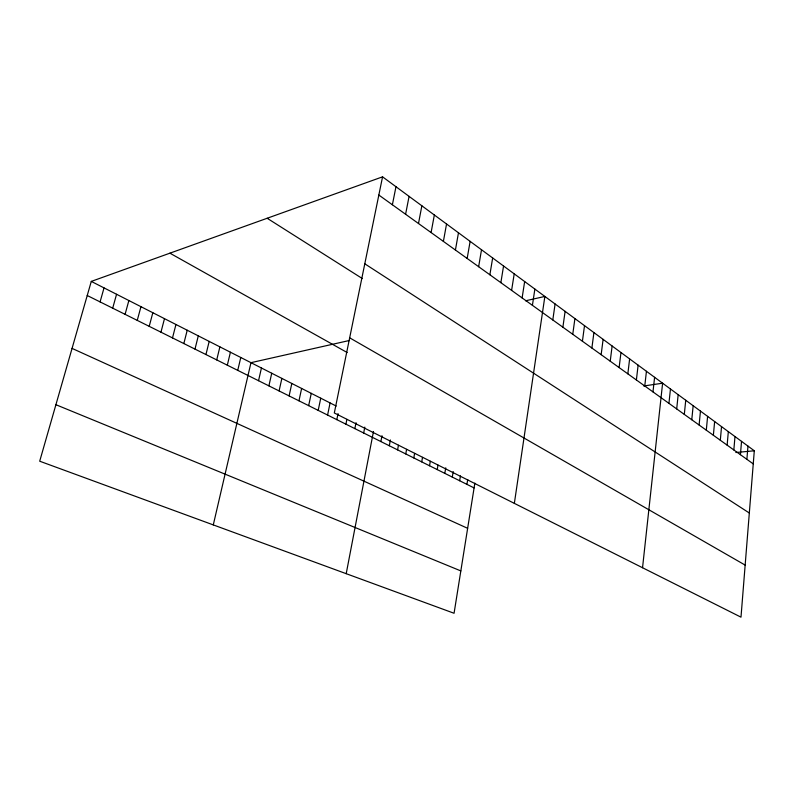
<?xml version="1.0" encoding="UTF-8"?>
<svg xmlns="http://www.w3.org/2000/svg" width="794" height="794" viewBox="0 0 794 794"><rect width="100%" height="100%" fill="white"/><g stroke="black" fill="none" stroke-linecap="round" stroke-linejoin="round"><path stroke-width="1.19" d="M754.3 450.774L740.991 617.166L334.314 412.969L382.559 176.834L754.3 450.774L735.849 452.52M746.886 459.329L747.978 446.109M740.425 454.684L741.536 441.365M733.835 449.96L734.986 436.541M727.135 445.146L728.326 431.628M720.317 440.243L721.538 426.636M713.369 435.261L714.64 421.545M706.303 430.189L707.613 416.364M699.107 425.018L700.457 411.094M691.773 419.748L693.162 405.724M684.309 414.389L685.738 400.245M676.696 408.92L678.175 394.678M668.935 403.352L670.464 388.991M642.544 567.73L662.613 383.204L643.716 385.983M652.976 391.899L654.603 377.309M644.768 385.993L646.435 371.284M636.391 379.979L638.118 365.151M627.846 373.845L629.622 358.898M619.121 367.582L620.968 352.516M610.229 361.201L612.124 346.005M601.147 354.68L603.112 339.356M591.887 348.02L593.912 332.577M582.419 341.231L584.513 325.649M572.752 334.284L574.916 318.583M562.886 327.197L565.11 311.357M552.803 319.952L555.095 303.983M514.353 503.366L544.863 296.44L525.588 300.787M532.417 305.323L534.868 289.066M522.124 297.929L524.655 281.542M511.604 290.376L514.214 273.851M474.862 483.119L454.069 613.266L39.7 461.205L91.28 281.404L382.559 176.834M466.922 484.36L467.706 479.526M500.865 282.664L503.555 266M459.657 480.747L460.46 475.884M489.878 274.774L492.657 257.961M452.292 477.085L453.205 471.567M478.643 266.715L481.511 249.753M444.809 473.363L445.752 467.815M437.226 469.591L437.99 465.125M429.534 465.76L430.308 461.274M467.16 258.467L470.127 241.356M421.723 461.88L422.517 457.364M455.419 250.031L458.475 232.771M413.803 457.94L414.607 453.394M443.389 241.396L446.546 223.987M405.754 453.94L406.588 449.364M397.596 449.88L398.439 445.275M389.308 445.752L390.39 439.965M431.092 232.563L434.348 214.995M418.498 223.511L421.862 205.795M380.892 441.573L381.993 435.737M346.204 573.685L373.478 431.46M405.595 214.251L409.079 196.376M363.672 433.008L364.823 427.103M354.858 428.621L356.04 422.686M345.916 424.175L346.869 419.391M392.385 204.763L395.978 186.719M336.825 419.649L338.046 413.624M327.585 415.054L330.086 402.935M318.196 410.389L320.746 398.181M308.658 405.645L311.268 393.358M298.961 400.821L301.631 388.455M289.105 395.918L291.825 383.462M279.081 390.936L281.87 378.401M268.898 385.864L271.737 373.24M258.536 380.713L261.444 367.999M213.288 524.903L250.973 362.669L349.529 340.457M237.743 370.371L240.781 357.489M227.322 365.18L230.419 352.218M216.722 359.91L219.888 346.859M205.944 354.551L209.189 341.41M194.987 349.102L198.292 335.862M183.841 343.554L187.215 330.235M172.497 337.916L175.95 324.498M160.954 332.17L164.487 318.662M149.212 326.334L152.825 312.727M137.253 320.389L140.955 306.683M125.085 314.335L128.866 300.529M112.698 308.171L116.559 294.276M100.084 301.899L104.034 287.894M55.908 404.702L460.838 570.916M72.055 348.397L467.636 528.318M87.231 295.507L474.087 487.923M91.28 281.404L336.209 406.052M169.916 253.177L347.167 352.536M349.668 337.827L745.159 565.1M267.171 218.261L362.322 278.545M364.793 263.807L749.328 513.013M378.847 195.046L753.248 463.894"/></g></svg>
